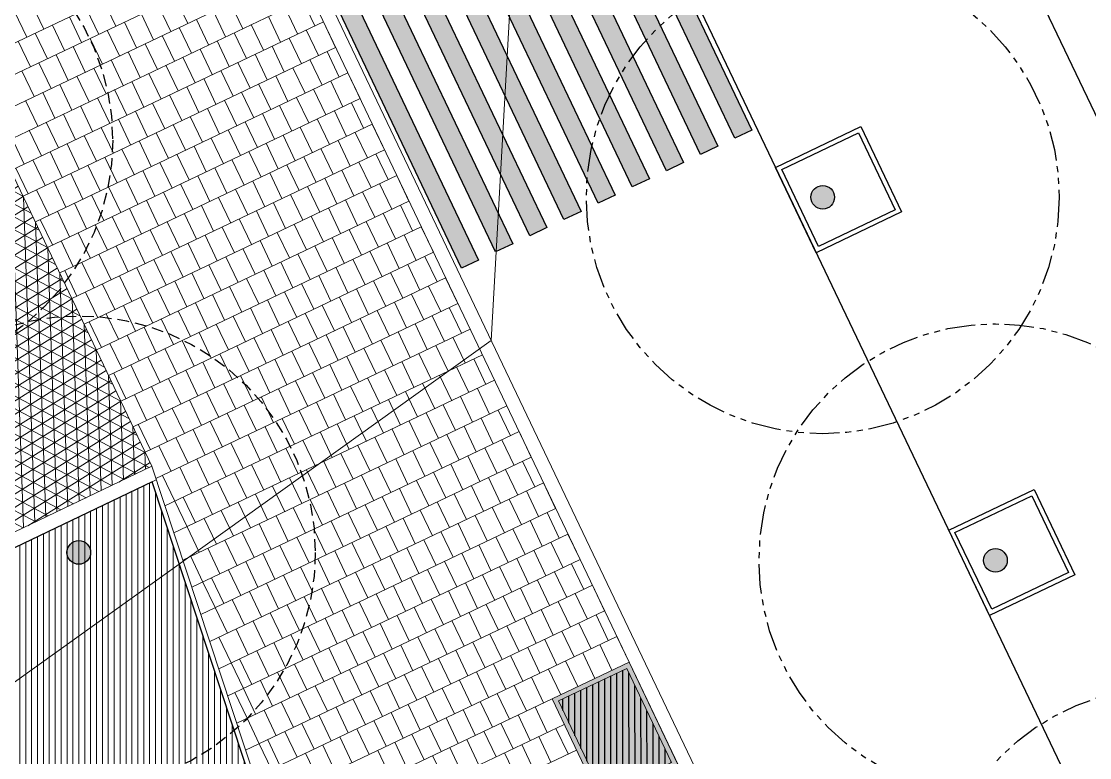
# Model space of a CAD drawing. Header units: metres. Extents: x 678805 to 1359287, y 2747329 to 5497370.
# Drawn here: x 679985.86 to 680008.45, y 2748753.47 to 2748769.04 of the extents above; entities that cross this region are included whole.
import ezdxf
from ezdxf.enums import TextEntityAlignment as Align

# ---------------------------------------------------------------- set-up
doc = ezdxf.new("R2010")
doc.units = ezdxf.units.M
for name, pattern in [('XREF_MON_EIT SUPPORT$0$HIDDEN', [0.375, 0.25, -0.125]), ('XREF_MON_EIT SUPPORT$0$LIM ACERAS$0$PHANTOM2', [1.25, 0.625, -0.125, 0.125, -0.125, 0.125, -0.125]), ('XREF_MON_GENERAL_LAYOUT$0$ACAD_ISO03W100', [30, 12, -18]), ('XREF_MON_SFT_TREES$0$HIDDEN', [0.375, 0.25, -0.125])]:
    doc.linetypes.add(name, pattern=pattern)
for name, color, linetype in [('00_XREF_MON_HSC_PAVEMENT', 7, 'Continuous'), ('00_XREF_TWQ_SFT_TREES', 7, 'Continuous'), ('00_XREF_TWQ_URBAN CONTEXT', 7, 'Continuous'), ('XREF_MON_EIT SUPPORT$0$02-L-Material Change', 253, 'Continuous'), ('XREF_MON_EIT SUPPORT$0$02-L-Painted line', 254, 'Continuous'), ('XREF_MON_EIT SUPPORT$0$02-L-PINTURA', 253, 'Continuous'), ('XREF_MON_EIT SUPPORT$0$L-Límite Acera', 9, 'Continuous'), ('XREF_MON_EIT SUPPORT$0$SL_TREE_CANOPY_', 254, 'XREF_MON_EIT SUPPORT$0$HIDDEN'), ('XREF_MON_EIT SUPPORT$0$SL_TREE_TRUNK_', 254, 'Continuous'), ('XREF_MON_EIT SUPPORT$0$SL_Trees_out_of_scope_', 254, 'Continuous'), ('XREF_MON_GENERAL_LAYOUT$0$00_Sorround Parcels', 252, 'XREF_MON_GENERAL_LAYOUT$0$ACAD_ISO03W100'), ('XREF_MON_GENERAL_LAYOUT$0$02-L-Edge Line Step -10cm', 6, 'Continuous'), ('XREF_MON_HSC_PAVEMENT$0$03-TR-Tree Pit_Green', 74, 'Continuous'), ('XREF_MON_SFT_TREES$0$SL_TREE_CANOPY', 251, 'XREF_MON_SFT_TREES$0$HIDDEN'), ('XREF_MON_SFT_TREES$0$SL_TREE_TRUNK', 251, 'Continuous'), ('XREF_MON_URBAN CONTEXT$0$Parcel', 7, 'Continuous'), ('XREF_MON_URBAN CONTEXT$0$XREF_MON_EIT SUPPORT', 7, 'Continuous')]:
    doc.layers.add(name, color=color, linetype=linetype)
for name, color, linetype, true_color in [('02-L-Waterfeatures 01', 7, 'Continuous', 0x4da6ff), ('XREF_MON_HSC_PAVEMENT$0$03-TR-Tree Pit_White', 7, 'Continuous', 0xfcfcfc), ('XREF_MON_SFT_TREES$0$SL_TREE_ALBIZIA_LEBBECK', 7, 'Continuous', 0xa3a300)]:
    doc.layers.add(name, color=color, linetype=linetype, true_color=true_color)
for name, color, linetype, lineweight in [('XREF_MON_GENERAL_LAYOUT$0$02-L-Level Curves 0.25-0.75m', 33, 'Continuous', 5), ('XREF_MON_GENERAL_LAYOUT$0$02-L-Material Change', 251, 'Continuous', 5), ('XREF_MON_GENERAL_LAYOUT$0$04-BK-Tree Pit', 6, 'Continuous', 5), ('XREF_MON_HSC_PAVEMENT$0$02-L-B-Flat Bar', 251, 'Continuous', 5), ('XREF_MON_HSC_PAVEMENT$0$04-BK-Tree Pit', 6, 'Continuous', 5)]:
    doc.layers.add(name, color=color, linetype=linetype, lineweight=lineweight)
for name, color, linetype, lineweight, true_color in [('XREF_MON_HSC_PAVEMENT$0$02-L-Joints-Paviment_07_Precast Concrete Blocks 60X40', 7, 'Continuous', 5, 0x999999), ('XREF_MON_HSC_PAVEMENT$0$03-TR-Pavement_02_Sealed Gravel', 7, 'Continuous', 5, 0x38321e), ('XREF_MON_HSC_PAVEMENT$0$03-TR-Pavement_07_Precast Concrete Blocks 60X40', 7, 'Continuous', 5, 0x999999), ('XREF_MON_HSC_PAVEMENT$0$03-TR-Pavement_07_Precast irregular Concrete Blocks', 7, 'Continuous', 5, 0xb3b3b3)]:
    doc.layers.add(name, color=color, linetype=linetype, lineweight=lineweight, true_color=true_color)
doc.layers.get('XREF_MON_SFT_TREES$0$SL_TREE_ALBIZIA_LEBBECK').off()
doc.styles.add('XREF_MON_GENERAL_LAYOUT$0$Standard', font='arial.ttf')

# ---------------------------------------------------------------- blocks, each defined once
blk = doc.blocks.new('*U44')
h = blk.add_hatch(color=256)
h.dxf.hatch_style = 1
h.paths.add_polyline_path([(7.523, 14.549), (7.523, 14.949), (13.523, 14.949), (13.523, 14.549)])
h = blk.add_hatch(color=256)
h.dxf.hatch_style = 1
h.paths.add_polyline_path([(7.523, 13.749), (7.523, 14.149), (13.523, 14.149), (13.523, 13.749)])
h = blk.add_hatch(color=256)
h.dxf.hatch_style = 1
h.paths.add_polyline_path([(7.523, 12.949), (7.523, 13.349), (13.523, 13.349), (13.523, 12.949)])
h = blk.add_hatch(color=256)
h.dxf.hatch_style = 1
h.paths.add_polyline_path([(7.523, 12.149), (7.523, 12.549), (13.523, 12.549), (13.523, 12.149)])
h = blk.add_hatch(color=256)
h.dxf.hatch_style = 1
h.paths.add_polyline_path([(7.523, 11.349), (7.523, 11.749), (13.523, 11.749), (13.523, 11.349)])
h = blk.add_hatch(color=256)
h.dxf.hatch_style = 1
h.paths.add_polyline_path([(7.523, 10.549), (7.523, 10.949), (13.523, 10.949), (13.523, 10.549)])
h = blk.add_hatch(color=256)
h.dxf.hatch_style = 1
h.paths.add_polyline_path([(7.523, 9.749), (7.523, 10.149), (13.523, 10.149), (13.523, 9.749)])
h = blk.add_hatch(color=256)
h.dxf.hatch_style = 1
h.paths.add_polyline_path([(7.523, 8.949), (7.523, 9.349), (13.523, 9.349), (13.523, 8.949)])
h = blk.add_hatch(color=256)
h.dxf.hatch_style = 1
h.paths.add_polyline_path([(7.523, 8.149), (7.523, 8.549), (13.523, 8.549), (13.523, 8.149)])
at = {"layer": 'XREF_MON_EIT SUPPORT$0$02-L-PINTURA'}
for points in [[(7.523, 14.549), (7.523, 14.949), (13.523, 14.949), (13.523, 14.549)], [(7.523, 13.749), (7.523, 14.149), (13.523, 14.149), (13.523, 13.749)], [(7.523, 12.949), (7.523, 13.349), (13.523, 13.349), (13.523, 12.949)], [(7.523, 12.149), (7.523, 12.549), (13.523, 12.549), (13.523, 12.149)], [(7.523, 11.349), (7.523, 11.749), (13.523, 11.749), (13.523, 11.349)], [(7.523, 10.549), (7.523, 10.949), (13.523, 10.949), (13.523, 10.549)], [(7.523, 9.749), (7.523, 10.149), (13.523, 10.149), (13.523, 9.749)], [(7.523, 8.949), (7.523, 9.349), (13.523, 9.349), (13.523, 8.949)], [(7.523, 8.149), (7.523, 8.549), (13.523, 8.549), (13.523, 8.149)]]:
    blk.add_lwpolyline(points, close=True, dxfattribs=at)
blk = doc.blocks.new('XREF_MON_EIT SUPPORT$0$ALCORQUE 1.8X1.8 con borde')
at = {"layer": 'XREF_MON_EIT SUPPORT$0$02-L-Material Change', "color": 254}
for points in [[(679587.386, 2748672.469), (679589.192, 2748673.329), (679590.051, 2748671.523), (679588.245, 2748670.663), (679587.386, 2748672.469)], [(679587.519, 2748672.422), (679589.145, 2748673.195), (679589.918, 2748671.57), (679588.293, 2748670.796), (679587.519, 2748672.422)]]:
    blk.add_lwpolyline(points, dxfattribs=at)
blk = doc.blocks.new('XREF_MON_EIT SUPPORT$0$trees_outofboundaries')
at = {"layer": 'XREF_MON_EIT SUPPORT$0$SL_TREE_TRUNK_'}
h = blk.add_hatch(color=256, dxfattribs=at)
h.dxf.hatch_style = 1
edge = h.paths.add_edge_path()
edge.add_arc((0, 0), 0.25, 0, 360)
at = {"layer": 'XREF_MON_EIT SUPPORT$0$SL_TREE_CANOPY_', "linetype": 'XREF_MON_EIT SUPPORT$0$LIM ACERAS$0$PHANTOM2'}
blk.add_circle((0, 0), 5, dxfattribs=at)
at = {"layer": 'XREF_MON_EIT SUPPORT$0$SL_TREE_TRUNK_'}
blk.add_circle((0, 0), 0.25, dxfattribs=at)
blk = doc.blocks.new('XREF_MON_EIT SUPPORT')
at = {"layer": 'XREF_MON_EIT SUPPORT$0$L-Límite Acera'}
blk.add_lwpolyline([(680033.752, 2748699.05), (679965.837, 2748841.265)], dxfattribs=at)
at = {"layer": 'XREF_MON_EIT SUPPORT$0$02-L-Material Change', "color": 254, "rotation": 0.08615487837124504}
for p in [(4548.325, -925.297), (4551.988, -932.967)]:
    blk.add_blockref('XREF_MON_EIT SUPPORT$0$ALCORQUE 1.8X1.8 con borde', p, dxfattribs=at)
at = {"layer": 'XREF_MON_EIT SUPPORT$0$02-L-Painted line', "rotation": 295.4458425023207}
blk.add_blockref('*U44', (679981.995, 2748772.528), dxfattribs=at)
at = {"layer": 'XREF_MON_EIT SUPPORT$0$SL_Trees_out_of_scope_'}
for p in [(680002.803, 2748765.319), (680006.455, 2748757.643), (680010.107, 2748749.968)]:
    blk.add_blockref('XREF_MON_EIT SUPPORT$0$trees_outofboundaries', p, dxfattribs=at)
blk = doc.blocks.new('XREF_MON_URBAN CONTEXT')
at = {"layer": 'XREF_MON_URBAN CONTEXT$0$Parcel'}
blk.add_lwpolyline([(680108.539, 2748743.562), (680036.39, 2748709), (679975.043, 2748837.064), (680047.192, 2748871.626), (680108.539, 2748743.562)], close=True, dxfattribs=at)
at = {"layer": 'XREF_MON_URBAN CONTEXT$0$XREF_MON_EIT SUPPORT'}
blk.add_blockref('XREF_MON_EIT SUPPORT', (0, 0), dxfattribs=at)
blk = doc.blocks.new('XREF_MON_SFT_TREES$0$Albizia_lebbeck')
h = blk.add_hatch()
h.set_pattern_fill('ANSI31', color=256, scale=0.1)
edge = h.paths.add_edge_path()
edge.add_arc((0, 0), 5, -25.4481, 334.5519)
at = {"layer": 'XREF_MON_SFT_TREES$0$SL_TREE_TRUNK'}
h = blk.add_hatch(color=256, dxfattribs=at)
h.dxf.hatch_style = 1
edge = h.paths.add_edge_path()
edge.add_arc((0, 0), 0.25, 0, 360)
at = {"layer": 'XREF_MON_SFT_TREES$0$SL_TREE_CANOPY', "linetype": 'XREF_MON_SFT_TREES$0$HIDDEN'}
blk.add_circle((0, 0), 5, dxfattribs=at)
at = {"layer": 'XREF_MON_SFT_TREES$0$SL_TREE_TRUNK'}
blk.add_circle((0, 0), 0.25, dxfattribs=at)
blk = doc.blocks.new('XREF_MON_SFT_TREES')
at = {"layer": 'XREF_MON_SFT_TREES$0$SL_TREE_ALBIZIA_LEBBECK', "rotation": 25.44812939262281}
for p in [(679982.789, 2748766.523), (679987.073, 2748757.811)]:
    blk.add_blockref('XREF_MON_SFT_TREES$0$Albizia_lebbeck', p, dxfattribs=at)
blk = doc.blocks.new('XREF_MON_HSC_PAVEMENT$0$ALCORQUE RECTANGULAR')
at = {"layer": 'XREF_MON_HSC_PAVEMENT$0$03-TR-Tree Pit_Green', "ltscale": 0.3}
h = blk.add_hatch(dxfattribs=at)
h.set_pattern_fill('ANSI31', color=256, scale=0.04, angle=-45)
h.set_pattern_definition([(360, (-2068898.16958, 3428624.0145), (3e-17, 0.127), [])])
h.paths.add_polyline_path([(679903.391, 2748647.421), (679902.702, 2748648.869), (679904.689, 2748649.814), (679905.377, 2748648.367)])
at = {"layer": 'XREF_MON_HSC_PAVEMENT$0$03-TR-Tree Pit_White'}
h = blk.add_hatch(color=256, dxfattribs=at)
h.dxf.hatch_style = 1
h.paths.add_polyline_path([(679903.344, 2748647.288), (679902.569, 2748648.916), (679904.736, 2748649.947), (679905.511, 2748648.319)])
blk = doc.blocks.new('XREF_MON_HSC_PAVEMENT')
at = {"layer": 'XREF_MON_HSC_PAVEMENT$0$03-TR-Pavement_02_Sealed Gravel', "linetype": 'Continuous'}
h = blk.add_hatch(dxfattribs=at)
h.set_pattern_fill('ANSI31', color=256, scale=0.0393, angle=45)
h.set_pattern_definition([(90, (652974.11672, 2717198.73223), (-0.1247775, 0), [])])
h.paths.add_polyline_path([(679968.866, 2748742.603), (679983.868, 2748747.571), (679993.107, 2748719.677), (679978.111, 2748714.692)], flags=16)
h.paths.add_polyline_path([(679998.133, 2748710.307), (680003.902, 2748713.034), (680005.419, 2748708.439), (680000.185, 2748705.967)], flags=16)
h.paths.add_polyline_path([(679963.902, 2748747.461), (679988.621, 2748759.303), (680006.998, 2748703.659), (679982.255, 2748691.885)])
at = {"layer": 'XREF_MON_HSC_PAVEMENT$0$03-TR-Pavement_07_Precast irregular Concrete Blocks', "linetype": 'Continuous'}
h = blk.add_hatch(dxfattribs=at)
h.set_pattern_fill('NET3', color=256, scale=0.075, angle=92)
h.set_pattern_definition([(92, (679898.76976, 2748715.38535), (-0.23797994, -0.00831044), []), (152, (679898.76976, 2748715.38535), (-0.1117929, -0.2102519), []), (212, (679898.76976, 2748715.38535), (0.126187, -0.20194145), [])])
h.paths.add_polyline_path([(679980.706, 2748776.198), (679957.091, 2748761.499), (679946.748, 2748755.061), (679960.782, 2748746.299), (679963.716, 2748747.705), (679988.617, 2748759.633)])
at = {"layer": 'XREF_MON_HSC_PAVEMENT$0$02-L-B-Flat Bar'}
blk.add_lwpolyline([(679980.706, 2748776.198), (679988.617, 2748759.633)], dxfattribs=at)
at = {"layer": 'XREF_MON_HSC_PAVEMENT$0$02-L-Joints-Paviment_07_Precast Concrete Blocks 60X40'}
for p, q in [((679989.103, 2748758.896), (679989.362, 2748758.355)), ((679989.697, 2748757.185), (679989.956, 2748756.644)), ((679990.293, 2748755.475), (679990.552, 2748754.934)), ((679990.63, 2748754.306), (679990.372, 2748754.848)), ((679990.888, 2748753.764), (679991.147, 2748753.223))]:
    blk.add_line(p, q, dxfattribs=at)
for points in [[(679986.074, 2748769.415), (679986.332, 2748768.873)], [(679987.855, 2748768.934), (679987.598, 2748769.476)], [(679989.12, 2748769.535), (679989.377, 2748768.994)], [(679990.54, 2748768.882), (679990.282, 2748769.424)], [(679991.804, 2748769.484), (679992.061, 2748768.942)], [(679985.713, 2748769.243), (679985.971, 2748768.702)], [(679987.494, 2748768.762), (679987.236, 2748769.304)], [(679988.397, 2748769.192), (679988.655, 2748768.65)], [(679988.758, 2748769.364), (679989.016, 2748768.822)], [(679990.178, 2748768.71), (679989.921, 2748769.252)], [(679991.442, 2748769.312), (679991.7, 2748768.771)], [(679986.772, 2748768.418), (679986.514, 2748768.96)], [(679987.133, 2748768.59), (679986.875, 2748769.132)], [(679988.036, 2748769.02), (679988.294, 2748768.478)], [(679989.817, 2748768.538), (679989.559, 2748769.08)], [(679990.72, 2748768.969), (679990.978, 2748768.427)], [(679991.081, 2748769.141), (679991.339, 2748768.599)], [(679992.501, 2748768.487), (679992.244, 2748769.029)], [(679986.411, 2748768.246), (679986.153, 2748768.788)], [(679987.675, 2748768.848), (679987.933, 2748768.306)], [(679989.095, 2748768.195), (679988.837, 2748768.736)], [(679989.456, 2748768.366), (679989.198, 2748768.908)], [(679990.359, 2748768.797), (679990.617, 2748768.255)], [(679992.14, 2748768.315), (679991.882, 2748768.857)], [(679986.049, 2748768.074), (679985.792, 2748768.616)], [(679986.952, 2748768.504), (679987.21, 2748767.962)], [(679987.314, 2748768.676), (679987.571, 2748768.134)], [(679988.734, 2748768.023), (679988.476, 2748768.565)], [(679989.998, 2748768.625), (679990.255, 2748768.083)], [(679991.418, 2748767.972), (679991.16, 2748768.513)], [(679991.779, 2748768.143), (679991.521, 2748768.685)], [(679986.591, 2748768.332), (679986.849, 2748767.79)], [(679988.373, 2748767.851), (679988.115, 2748768.393)], [(679989.275, 2748768.281), (679989.533, 2748767.739)], [(679989.636, 2748768.453), (679989.894, 2748767.911)], [(679991.057, 2748767.8), (679990.799, 2748768.342)], [(679992.321, 2748768.401), (679992.579, 2748767.86)], [(679986.23, 2748768.16), (679986.488, 2748767.619)], [(679988.011, 2748767.679), (679987.754, 2748768.221)], [(679988.914, 2748768.109), (679989.172, 2748767.567)], [(679990.695, 2748767.628), (679990.438, 2748768.17)], [(679991.598, 2748768.058), (679991.856, 2748767.516)], [(679991.96, 2748768.229), (679992.217, 2748767.688)], [(679985.869, 2748767.989), (679986.127, 2748767.447)], [(679987.289, 2748767.335), (679987.031, 2748767.877)], [(679987.65, 2748767.507), (679987.392, 2748768.049)], [(679988.553, 2748767.937), (679988.811, 2748767.396)], [(679989.973, 2748767.284), (679989.715, 2748767.826)], [(679990.334, 2748767.456), (679990.076, 2748767.998)], [(679991.237, 2748767.886), (679991.495, 2748767.344)], [(679993.019, 2748767.404), (679992.761, 2748767.946)], [(679986.928, 2748767.163), (679986.67, 2748767.705)], [(679988.192, 2748767.766), (679988.449, 2748767.224)], [(679989.612, 2748767.112), (679989.354, 2748767.654)], [(679990.876, 2748767.714), (679991.134, 2748767.172)], [(679992.296, 2748767.061), (679992.038, 2748767.602)], [(679992.657, 2748767.232), (679992.4, 2748767.774)], [(679986.567, 2748766.991), (679986.309, 2748767.533)], [(679987.469, 2748767.422), (679987.727, 2748766.88)], [(679987.83, 2748767.594), (679988.088, 2748767.052)], [(679989.251, 2748766.94), (679988.993, 2748767.482)], [(679990.515, 2748767.542), (679990.773, 2748767)], [(679991.935, 2748766.889), (679991.677, 2748767.43)], [(679986.205, 2748766.82), (679985.948, 2748767.361)], [(679987.108, 2748767.25), (679987.366, 2748766.708)], [(679988.889, 2748766.768), (679988.632, 2748767.31)], [(679989.792, 2748767.198), (679990.05, 2748766.656)], [(679990.154, 2748767.37), (679990.411, 2748766.828)], [(679991.574, 2748766.717), (679991.316, 2748767.259)], [(679992.838, 2748767.318), (679993.096, 2748766.777)], [(679986.747, 2748767.078), (679987.005, 2748766.536)], [(679988.167, 2748766.425), (679987.909, 2748766.967)], [(679988.528, 2748766.597), (679988.27, 2748767.138)], [(679989.431, 2748767.026), (679989.689, 2748766.485)], [(679991.213, 2748766.545), (679990.955, 2748767.087)], [(679992.116, 2748766.975), (679992.373, 2748766.433)], [(679992.477, 2748767.146), (679992.735, 2748766.605)], [(679986.024, 2748766.734), (679986.282, 2748766.192)], [(679986.386, 2748766.906), (679986.643, 2748766.364)], [(679987.806, 2748766.253), (679987.548, 2748766.795)], [(679989.07, 2748766.854), (679989.328, 2748766.313)], [(679990.49, 2748766.201), (679990.232, 2748766.743)], [(679990.851, 2748766.373), (679990.594, 2748766.915)], [(679991.754, 2748766.803), (679992.012, 2748766.261)], [(679993.536, 2748766.321), (679993.278, 2748766.863)], [(679985.663, 2748766.562), (679985.921, 2748766.021)], [(679987.445, 2748766.081), (679987.187, 2748766.623)], [(679988.348, 2748766.511), (679988.605, 2748765.969)], [(679988.709, 2748766.683), (679988.967, 2748766.141)], [(679990.129, 2748766.029), (679989.871, 2748766.571)], [(679991.393, 2748766.631), (679991.651, 2748766.089)], [(679992.813, 2748765.978), (679992.556, 2748766.519)], [(679993.175, 2748766.149), (679992.917, 2748766.691)], [(679986.722, 2748765.737), (679986.464, 2748766.279)], [(679987.083, 2748765.909), (679986.826, 2748766.451)], [(679987.986, 2748766.339), (679988.244, 2748765.797)], [(679989.768, 2748765.857), (679989.51, 2748766.399)], [(679990.671, 2748766.287), (679990.929, 2748765.745)], [(679991.032, 2748766.459), (679991.29, 2748765.917)], [(679992.452, 2748765.806), (679992.194, 2748766.347)], [(679986.361, 2748765.565), (679986.103, 2748766.107)], [(679987.625, 2748766.167), (679987.883, 2748765.625)], [(679989.045, 2748765.514), (679988.788, 2748766.055)], [(679989.407, 2748765.686), (679989.149, 2748766.227)], [(679990.31, 2748766.115), (679990.567, 2748765.573)], [(679992.091, 2748765.634), (679991.833, 2748766.176)], [(679992.994, 2748766.063), (679993.252, 2748765.522)], [(679993.355, 2748766.235), (679993.613, 2748765.694)], [(679986, 2748765.393), (679985.742, 2748765.935)], [(679986.903, 2748765.823), (679987.161, 2748765.281)], [(679987.264, 2748765.995), (679987.522, 2748765.453)], [(679988.684, 2748765.342), (679988.426, 2748765.884)], [(679989.948, 2748765.943), (679990.206, 2748765.402)], [(679991.369, 2748765.29), (679991.111, 2748765.832)], [(679991.73, 2748765.462), (679991.472, 2748766.004)], [(679992.633, 2748765.892), (679992.891, 2748765.35)], [(679986.542, 2748765.651), (679986.799, 2748765.11)], [(679988.323, 2748765.17), (679988.065, 2748765.712)], [(679989.226, 2748765.6), (679989.484, 2748765.058)], [(679989.587, 2748765.771), (679989.845, 2748765.23)], [(679991.007, 2748765.118), (679990.75, 2748765.66)], [(679992.272, 2748765.72), (679992.529, 2748765.178)], [(679993.692, 2748765.066), (679993.434, 2748765.608)], [(679994.053, 2748765.238), (679993.795, 2748765.78)], [(679986.18, 2748765.479), (679986.438, 2748764.938)], [(679987.601, 2748764.826), (679987.343, 2748765.368)], [(679987.962, 2748764.998), (679987.704, 2748765.54)], [(679988.865, 2748765.428), (679989.123, 2748764.886)], [(679990.646, 2748764.946), (679990.388, 2748765.488)], [(679991.549, 2748765.376), (679991.807, 2748764.834)], [(679991.91, 2748765.548), (679992.168, 2748765.006)], [(679993.331, 2748764.895), (679993.073, 2748765.436)], [(679987.239, 2748764.654), (679986.982, 2748765.196)], [(679988.504, 2748765.256), (679988.761, 2748764.714)], [(679989.924, 2748764.603), (679989.666, 2748765.144)], [(679990.285, 2748764.774), (679990.027, 2748765.316)], [(679991.188, 2748765.204), (679991.446, 2748764.662)], [(679992.969, 2748764.723), (679992.711, 2748765.264)], [(679993.872, 2748765.152), (679994.13, 2748764.611)], [(679986.878, 2748764.482), (679986.62, 2748765.024)], [(679987.781, 2748764.912), (679988.039, 2748764.37)], [(679988.142, 2748765.084), (679988.4, 2748764.542)], [(679989.563, 2748764.431), (679989.305, 2748764.972)], [(679990.827, 2748765.032), (679991.085, 2748764.49)], [(679992.247, 2748764.379), (679991.989, 2748764.921)], [(679992.608, 2748764.551), (679992.35, 2748765.093)], [(679993.511, 2748764.98), (679993.769, 2748764.439)], [(679986.517, 2748764.311), (679986.259, 2748764.852)], [(679987.42, 2748764.74), (679987.678, 2748764.198)], [(679989.201, 2748764.259), (679988.944, 2748764.801)], [(679990.104, 2748764.688), (679990.362, 2748764.147)], [(679990.466, 2748764.86), (679990.723, 2748764.319)], [(679991.886, 2748764.207), (679991.628, 2748764.749)], [(679993.15, 2748764.809), (679993.408, 2748764.267)], [(679994.57, 2748764.155), (679994.312, 2748764.697)], [(679987.059, 2748764.568), (679987.317, 2748764.027)], [(679988.479, 2748763.915), (679988.221, 2748764.457)], [(679988.84, 2748764.087), (679988.582, 2748764.629)], [(679989.743, 2748764.517), (679990.001, 2748763.975)], [(679991.525, 2748764.035), (679991.267, 2748764.577)], [(679992.428, 2748764.465), (679992.685, 2748763.923)], [(679992.789, 2748764.637), (679993.047, 2748764.095)], [(679994.209, 2748763.984), (679993.951, 2748764.525)], [(679986.698, 2748764.396), (679986.955, 2748763.855)], [(679988.118, 2748763.743), (679987.86, 2748764.285)], [(679989.382, 2748764.345), (679989.64, 2748763.803)], [(679990.802, 2748763.691), (679990.544, 2748764.233)], [(679991.163, 2748763.863), (679990.906, 2748764.405)], [(679992.066, 2748764.293), (679992.324, 2748763.751)], [(679993.848, 2748763.812), (679993.59, 2748764.353)], [(679987.757, 2748763.571), (679987.499, 2748764.113)], [(679988.66, 2748764.001), (679988.917, 2748763.459)], [(679989.021, 2748764.173), (679989.279, 2748763.631)], [(679990.441, 2748763.52), (679990.183, 2748764.061)], [(679991.705, 2748764.121), (679991.963, 2748763.579)], [(679993.125, 2748763.468), (679992.867, 2748764.01)], [(679993.486, 2748763.64), (679993.229, 2748764.182)], [(679994.389, 2748764.069), (679994.647, 2748763.528)], [(679987.034, 2748763.228), (679986.776, 2748763.769)], [(679987.395, 2748763.399), (679987.138, 2748763.941)], [(679988.298, 2748763.829), (679988.556, 2748763.287)], [(679990.08, 2748763.348), (679989.822, 2748763.889)], [(679990.983, 2748763.777), (679991.241, 2748763.236)], [(679991.344, 2748763.949), (679991.602, 2748763.407)], [(679992.764, 2748763.296), (679992.506, 2748763.838)], [(679994.028, 2748763.898), (679994.286, 2748763.356)], [(679987.937, 2748763.657), (679988.195, 2748763.115)], [(679989.357, 2748763.004), (679989.1, 2748763.546)], [(679989.719, 2748763.176), (679989.461, 2748763.718)], [(679990.622, 2748763.605), (679990.879, 2748763.064)], [(679992.403, 2748763.124), (679992.145, 2748763.666)], [(679993.306, 2748763.554), (679993.564, 2748763.012)], [(679993.667, 2748763.726), (679993.925, 2748763.184)], [(679995.087, 2748763.072), (679994.829, 2748763.614)], [(679987.215, 2748763.313), (679987.473, 2748762.772)], [(679987.576, 2748763.485), (679987.834, 2748762.944)], [(679988.996, 2748762.832), (679988.738, 2748763.374)], [(679990.26, 2748763.434), (679990.518, 2748762.892)], [(679991.68, 2748762.78), (679991.423, 2748763.322)], [(679992.042, 2748762.952), (679991.784, 2748763.494)], [(679992.945, 2748763.382), (679993.202, 2748762.84)], [(679994.726, 2748762.901), (679994.468, 2748763.442)], [(679988.635, 2748762.66), (679988.377, 2748763.202)], [(679989.538, 2748763.09), (679989.796, 2748762.548)], [(679989.899, 2748763.262), (679990.157, 2748762.72)], [(679991.319, 2748762.609), (679991.061, 2748763.15)], [(679992.583, 2748763.21), (679992.841, 2748762.668)], [(679994.004, 2748762.557), (679993.746, 2748763.099)], [(679994.365, 2748762.729), (679994.107, 2748763.27)], [(679987.913, 2748762.316), (679987.655, 2748762.858)], [(679988.274, 2748762.488), (679988.016, 2748763.03)], [(679989.177, 2748762.918), (679989.435, 2748762.376)], [(679990.958, 2748762.437), (679990.7, 2748762.978)], [(679991.861, 2748762.866), (679992.119, 2748762.325)], [(679992.222, 2748763.038), (679992.48, 2748762.496)], [(679993.642, 2748762.385), (679993.385, 2748762.927)], [(679994.906, 2748762.987), (679995.164, 2748762.445)], [(679987.551, 2748762.145), (679987.294, 2748762.686)], [(679988.816, 2748762.746), (679989.073, 2748762.204)], [(679990.236, 2748762.093), (679989.978, 2748762.635)], [(679990.597, 2748762.265), (679990.339, 2748762.807)], [(679991.5, 2748762.694), (679991.758, 2748762.153)], [(679993.281, 2748762.213), (679993.023, 2748762.755)], [(679994.184, 2748762.643), (679994.442, 2748762.101)], [(679994.545, 2748762.815), (679994.803, 2748762.273)], [(679988.454, 2748762.574), (679988.712, 2748762.032)], [(679989.875, 2748761.921), (679989.617, 2748762.463)], [(679991.139, 2748762.523), (679991.396, 2748761.981)], [(679992.559, 2748761.869), (679992.301, 2748762.411)], [(679992.92, 2748762.041), (679992.662, 2748762.583)], [(679993.823, 2748762.471), (679994.081, 2748761.929)], [(679987.732, 2748762.23), (679987.99, 2748761.689)], [(679988.093, 2748762.402), (679988.351, 2748761.861)], [(679989.513, 2748761.749), (679989.256, 2748762.291)], [(679990.416, 2748762.179), (679990.674, 2748761.637)], [(679990.777, 2748762.351), (679991.035, 2748761.809)], [(679992.198, 2748761.697), (679991.94, 2748762.239)], [(679993.462, 2748762.299), (679993.719, 2748761.758)], [(679994.882, 2748761.646), (679994.624, 2748762.188)], [(679995.243, 2748761.818), (679994.985, 2748762.36)], [(679989.152, 2748761.577), (679988.894, 2748762.119)], [(679990.055, 2748762.007), (679990.313, 2748761.465)], [(679991.836, 2748761.526), (679991.579, 2748762.067)], [(679992.739, 2748761.956), (679992.997, 2748761.414)], [(679993.1, 2748762.127), (679993.358, 2748761.586)], [(679994.521, 2748761.474), (679994.263, 2748762.016)], [(679988.43, 2748761.234), (679988.172, 2748761.775)], [(679988.791, 2748761.405), (679988.533, 2748761.947)], [(679989.694, 2748761.835), (679989.952, 2748761.293)], [(679991.475, 2748761.354), (679991.217, 2748761.895)], [(679992.378, 2748761.784), (679992.636, 2748761.242)], [(679994.159, 2748761.302), (679993.902, 2748761.844)], [(679995.062, 2748761.732), (679995.32, 2748761.19)], [(679995.424, 2748761.904), (679995.682, 2748761.362)], [(679988.069, 2748761.062), (679987.811, 2748761.603)], [(679989.333, 2748761.663), (679989.591, 2748761.121)], [(679990.753, 2748761.01), (679990.495, 2748761.552)], [(679991.114, 2748761.182), (679990.856, 2748761.724)], [(679992.017, 2748761.612), (679992.275, 2748761.07)], [(679993.437, 2748760.959), (679993.179, 2748761.5)], [(679993.798, 2748761.13), (679993.54, 2748761.672)], [(679994.701, 2748761.56), (679994.959, 2748761.018)], [(679988.61, 2748761.319), (679988.868, 2748760.778)], [(679988.972, 2748761.491), (679989.229, 2748760.95)], [(679990.392, 2748760.838), (679990.134, 2748761.38)], [(679991.656, 2748761.44), (679991.914, 2748760.898)], [(679993.076, 2748760.787), (679992.818, 2748761.328)], [(679994.34, 2748761.388), (679994.598, 2748760.846)], [(679995.76, 2748760.735), (679995.502, 2748761.277)], [(679988.249, 2748761.148), (679988.507, 2748760.606)], [(679990.031, 2748760.666), (679989.773, 2748761.208)], [(679990.933, 2748761.096), (679991.191, 2748760.554)], [(679991.295, 2748761.268), (679991.552, 2748760.726)], [(679992.715, 2748760.615), (679992.457, 2748761.157)], [(679993.979, 2748761.216), (679994.237, 2748760.675)], [(679995.399, 2748760.563), (679995.141, 2748761.105)], [(679989.308, 2748760.322), (679989.05, 2748760.864)], [(679989.669, 2748760.494), (679989.412, 2748761.036)], [(679990.572, 2748760.924), (679990.83, 2748760.383)], [(679992.354, 2748760.443), (679992.096, 2748760.985)], [(679993.256, 2748760.873), (679993.514, 2748760.331)], [(679993.618, 2748761.044), (679993.876, 2748760.503)], [(679995.038, 2748760.391), (679994.78, 2748760.933)], [(679988.947, 2748760.151), (679988.689, 2748760.692)], [(679990.211, 2748760.752), (679990.469, 2748760.211)], [(679991.631, 2748760.099), (679991.373, 2748760.641)], [(679991.992, 2748760.271), (679991.734, 2748760.813)], [(679992.895, 2748760.701), (679993.153, 2748760.159)], [(679994.677, 2748760.219), (679994.419, 2748760.761)], [(679995.58, 2748760.649), (679995.837, 2748760.107)], [(679995.941, 2748760.821), (679996.199, 2748760.279)], [(679988.586, 2748759.979), (679988.328, 2748760.52)], [(679989.489, 2748760.409), (679989.746, 2748759.867)], [(679989.85, 2748760.581), (679990.108, 2748760.039)], [(679991.27, 2748759.927), (679991.012, 2748760.469)], [(679992.534, 2748760.529), (679992.792, 2748759.987)], [(679993.954, 2748759.876), (679993.696, 2748760.417)], [(679994.315, 2748760.047), (679994.058, 2748760.589)], [(679995.218, 2748760.477), (679995.476, 2748759.935)], [(679989.127, 2748760.237), (679989.385, 2748759.695)], [(679990.909, 2748759.755), (679990.651, 2748760.297)], [(679991.812, 2748760.185), (679992.07, 2748759.643)], [(679992.173, 2748760.357), (679992.431, 2748759.815)], [(679993.593, 2748759.704), (679993.335, 2748760.245)], [(679994.857, 2748760.305), (679995.115, 2748759.763)], [(679996.277, 2748759.652), (679996.02, 2748760.194)], [(679996.639, 2748759.824), (679996.381, 2748760.366)], [(679988.766, 2748760.065), (679989.024, 2748759.523)], [(679990.186, 2748759.412), (679989.929, 2748759.953)], [(679990.548, 2748759.584), (679990.29, 2748760.125)], [(679991.451, 2748760.013), (679991.708, 2748759.471)], [(679993.232, 2748759.532), (679992.974, 2748760.074)], [(679994.135, 2748759.961), (679994.393, 2748759.42)], [(679994.496, 2748760.133), (679994.754, 2748759.592)], [(679995.916, 2748759.48), (679995.658, 2748760.022)], [(679989.825, 2748759.24), (679989.567, 2748759.782)], [(679991.089, 2748759.841), (679991.347, 2748759.299)], [(679992.509, 2748759.188), (679992.252, 2748759.73)], [(679992.871, 2748759.36), (679992.613, 2748759.902)], [(679993.774, 2748759.79), (679994.031, 2748759.248)], [(679995.555, 2748759.308), (679995.297, 2748759.85)], [(679996.458, 2748759.738), (679996.716, 2748759.196)], [(679989.464, 2748759.068), (679989.206, 2748759.61)], [(679990.367, 2748759.498), (679990.625, 2748758.956)], [(679990.728, 2748759.669), (679990.986, 2748759.128)], [(679992.148, 2748759.016), (679991.89, 2748759.558)], [(679993.412, 2748759.618), (679993.67, 2748759.076)], [(679994.833, 2748758.964), (679994.575, 2748759.506)], [(679995.194, 2748759.136), (679994.936, 2748759.678)], [(679996.097, 2748759.566), (679996.355, 2748759.024)], [(679989.103, 2748758.896), (679988.845, 2748759.438)], [(679990.006, 2748759.326), (679990.264, 2748758.784)], [(679991.787, 2748758.844), (679991.529, 2748759.386)], [(679992.69, 2748759.274), (679992.948, 2748758.732)], [(679993.051, 2748759.446), (679993.309, 2748758.904)], [(679994.471, 2748758.793), (679994.214, 2748759.334)], [(679995.736, 2748759.394), (679995.993, 2748758.852)], [(679997.156, 2748758.741), (679996.898, 2748759.283)], [(679989.645, 2748759.154), (679989.902, 2748758.612)], [(679991.065, 2748758.501), (679990.807, 2748759.042)], [(679991.426, 2748758.672), (679991.168, 2748759.214)], [(679992.329, 2748759.102), (679992.587, 2748758.56)], [(679994.11, 2748758.621), (679993.852, 2748759.163)], [(679995.013, 2748759.05), (679995.271, 2748758.509)], [(679995.374, 2748759.222), (679995.632, 2748758.68)], [(679996.795, 2748758.569), (679996.537, 2748759.111)], [(679989.283, 2748758.982), (679989.541, 2748758.44)], [(679990.704, 2748758.329), (679990.446, 2748758.87)], [(679991.968, 2748758.93), (679992.226, 2748758.388)], [(679993.388, 2748758.277), (679993.13, 2748758.819)], [(679993.749, 2748758.449), (679993.491, 2748758.991)], [(679994.652, 2748758.878), (679994.91, 2748758.337)], [(679996.433, 2748758.397), (679996.176, 2748758.939)], [(679990.342, 2748758.157), (679990.085, 2748758.699)], [(679991.245, 2748758.586), (679991.503, 2748758.045)], [(679991.607, 2748758.758), (679991.864, 2748758.217)], [(679993.027, 2748758.105), (679992.769, 2748758.647)], [(679994.291, 2748758.707), (679994.549, 2748758.165)], [(679995.711, 2748758.053), (679995.453, 2748758.595)], [(679996.072, 2748758.225), (679995.814, 2748758.767)], [(679996.975, 2748758.655), (679997.233, 2748758.113)], [(679989.62, 2748757.813), (679989.362, 2748758.355)], [(679989.981, 2748757.985), (679989.723, 2748758.527)], [(679990.884, 2748758.415), (679991.142, 2748757.873)], [(679992.665, 2748757.933), (679992.408, 2748758.475)], [(679993.568, 2748758.363), (679993.826, 2748757.821)], [(679993.93, 2748758.535), (679994.187, 2748757.993)], [(679995.35, 2748757.881), (679995.092, 2748758.423)], [(679996.614, 2748758.483), (679996.872, 2748757.941)], [(679990.523, 2748758.243), (679990.781, 2748757.701)], [(679991.943, 2748757.59), (679991.685, 2748758.131)], [(679992.304, 2748757.761), (679992.046, 2748758.303)], [(679993.207, 2748758.191), (679993.465, 2748757.649)], [(679994.989, 2748757.71), (679994.731, 2748758.251)], [(679995.892, 2748758.139), (679996.149, 2748757.598)], [(679996.253, 2748758.311), (679996.511, 2748757.769)], [(679997.673, 2748757.658), (679997.415, 2748758.2)], [(679989.801, 2748757.899), (679990.058, 2748757.357)], [(679990.162, 2748758.071), (679990.42, 2748757.529)], [(679991.582, 2748757.418), (679991.324, 2748757.959)], [(679992.846, 2748758.019), (679993.104, 2748757.477)], [(679994.266, 2748757.366), (679994.008, 2748757.908)], [(679994.627, 2748757.538), (679994.37, 2748758.079)], [(679995.53, 2748757.968), (679995.788, 2748757.426)], [(679997.312, 2748757.486), (679997.054, 2748758.028)], [(679989.439, 2748757.727), (679989.697, 2748757.185)], [(679991.221, 2748757.246), (679990.963, 2748757.788)], [(679992.124, 2748757.675), (679992.382, 2748757.134)], [(679992.485, 2748757.847), (679992.743, 2748757.305)], [(679993.905, 2748757.194), (679993.647, 2748757.736)], [(679995.169, 2748757.796), (679995.427, 2748757.254)], [(679996.589, 2748757.142), (679996.332, 2748757.684)], [(679996.951, 2748757.314), (679996.693, 2748757.856)], [(679990.498, 2748756.902), (679990.24, 2748757.444)], [(679990.859, 2748757.074), (679990.602, 2748757.616)], [(679991.763, 2748757.503), (679992.02, 2748756.962)], [(679993.544, 2748757.022), (679993.286, 2748757.564)], [(679994.447, 2748757.452), (679994.704, 2748756.91)], [(679994.808, 2748757.624), (679995.066, 2748757.082)], [(679996.228, 2748756.97), (679995.97, 2748757.512)], [(679997.492, 2748757.572), (679997.75, 2748757.03)], [(679990.137, 2748756.73), (679989.879, 2748757.272)], [(679991.401, 2748757.332), (679991.659, 2748756.79)], [(679992.821, 2748756.678), (679992.564, 2748757.22)], [(679993.183, 2748756.85), (679992.925, 2748757.392)], [(679994.086, 2748757.28), (679994.343, 2748756.738)], [(679995.867, 2748756.798), (679995.609, 2748757.34)], [(679996.77, 2748757.228), (679997.028, 2748756.686)], [(679997.131, 2748757.4), (679997.389, 2748756.858)], [(679990.679, 2748756.988), (679990.937, 2748756.446)], [(679991.04, 2748757.16), (679991.298, 2748756.618)], [(679992.46, 2748756.506), (679992.202, 2748757.048)], [(679993.724, 2748757.108), (679993.982, 2748756.567)], [(679995.145, 2748756.455), (679994.887, 2748756.996)], [(679995.506, 2748756.627), (679995.248, 2748757.168)], [(679996.409, 2748757.056), (679996.667, 2748756.514)], [(679998.19, 2748756.575), (679997.932, 2748757.117)], [(679990.318, 2748756.816), (679990.576, 2748756.274)], [(679992.099, 2748756.335), (679991.841, 2748756.876)], [(679993.002, 2748756.765), (679993.26, 2748756.223)], [(679993.363, 2748756.937), (679993.621, 2748756.395)], [(679994.783, 2748756.283), (679994.526, 2748756.825)], [(679996.048, 2748756.884), (679996.305, 2748756.343)], [(679997.468, 2748756.231), (679997.21, 2748756.773)], [(679997.829, 2748756.403), (679997.571, 2748756.945)], [(679989.957, 2748756.644), (679990.214, 2748756.102)], [(679991.377, 2748755.991), (679991.119, 2748756.533)], [(679991.738, 2748756.163), (679991.48, 2748756.704)], [(679992.641, 2748756.593), (679992.898, 2748756.051)], [(679994.422, 2748756.111), (679994.164, 2748756.653)], [(679995.325, 2748756.541), (679995.583, 2748755.999)], [(679995.686, 2748756.713), (679995.944, 2748756.171)], [(679997.106, 2748756.059), (679996.849, 2748756.601)], [(679991.016, 2748755.819), (679990.758, 2748756.361)], [(679992.279, 2748756.421), (679992.537, 2748755.879)], [(679993.7, 2748755.767), (679993.442, 2748756.309)], [(679994.061, 2748755.939), (679993.803, 2748756.481)], [(679994.964, 2748756.369), (679995.222, 2748755.827)], [(679996.745, 2748755.887), (679996.487, 2748756.429)], [(679997.648, 2748756.317), (679997.906, 2748755.775)], [(679998.01, 2748756.489), (679998.267, 2748755.947)], [(679990.654, 2748755.647), (679990.397, 2748756.189)], [(679991.918, 2748756.249), (679992.176, 2748755.707)], [(679993.339, 2748755.595), (679993.081, 2748756.137)], [(679994.603, 2748756.197), (679994.861, 2748755.655)], [(679996.023, 2748755.544), (679995.765, 2748756.086)], [(679996.384, 2748755.716), (679996.126, 2748756.257)], [(679997.287, 2748756.145), (679997.545, 2748755.603)], [(679990.293, 2748755.475), (679990.035, 2748756.017)], [(679991.196, 2748755.905), (679991.454, 2748755.364)], [(679991.557, 2748756.077), (679991.815, 2748755.536)], [(679992.977, 2748755.423), (679992.72, 2748755.965)], [(679993.88, 2748755.853), (679994.138, 2748755.311)], [(679994.242, 2748756.025), (679994.499, 2748755.483)], [(679995.662, 2748755.372), (679995.404, 2748755.914)], [(679996.926, 2748755.973), (679997.184, 2748755.431)], [(679998.346, 2748755.32), (679998.088, 2748755.862)], [(679998.707, 2748755.492), (679998.45, 2748756.034)], [(679990.835, 2748755.734), (679991.092, 2748755.192)], [(679992.616, 2748755.252), (679992.358, 2748755.793)], [(679993.519, 2748755.681), (679993.777, 2748755.139)], [(679995.3, 2748755.2), (679995.043, 2748755.742)], [(679996.204, 2748755.63), (679996.461, 2748755.088)], [(679996.565, 2748755.801), (679996.823, 2748755.26)], [(679997.985, 2748755.148), (679997.727, 2748755.69)], [(679990.473, 2748755.562), (679990.731, 2748755.02)], [(679991.894, 2748754.908), (679991.636, 2748755.45)], [(679992.255, 2748755.08), (679991.997, 2748755.621)], [(679993.158, 2748755.509), (679993.416, 2748754.968)], [(679994.939, 2748755.028), (679994.681, 2748755.57)], [(679995.842, 2748755.458), (679996.1, 2748754.916)], [(679997.624, 2748754.976), (679997.366, 2748755.518)], [(679991.533, 2748754.736), (679991.275, 2748755.278)], [(679992.797, 2748755.338), (679993.055, 2748754.796)], [(679994.217, 2748754.685), (679993.959, 2748755.226)], [(679994.578, 2748754.856), (679994.32, 2748755.398)], [(679995.481, 2748755.286), (679995.739, 2748754.744)], [(679997.263, 2748754.804), (679997.005, 2748755.346)], [(679991.172, 2748754.564), (679990.914, 2748755.106)], [(679992.074, 2748754.994), (679992.332, 2748754.452)], [(679992.436, 2748755.166), (679992.694, 2748754.624)], [(679993.856, 2748754.513), (679993.598, 2748755.055)], [(679995.12, 2748755.114), (679995.378, 2748754.572)], [(679996.54, 2748754.461), (679996.282, 2748755.002)], [(679996.901, 2748754.632), (679996.644, 2748755.174)], [(679990.81, 2748754.392), (679990.553, 2748754.934)], [(679991.713, 2748754.822), (679991.971, 2748754.28)], [(679993.494, 2748754.341), (679993.237, 2748754.883)], [(679994.398, 2748754.77), (679994.655, 2748754.228)], [(679994.759, 2748754.942), (679995.017, 2748754.4)], [(679996.179, 2748754.289), (679995.921, 2748754.831)], [(679991.352, 2748754.65), (679991.61, 2748754.108)], [(679992.772, 2748753.997), (679992.514, 2748754.539)], [(679993.133, 2748754.169), (679992.875, 2748754.711)], [(679994.036, 2748754.598), (679994.294, 2748754.056)], [(679995.818, 2748754.117), (679995.56, 2748754.659)], [(679996.721, 2748754.547), (679996.979, 2748754.005)], [(679990.63, 2748754.306), (679990.888, 2748753.764)], [(679990.991, 2748754.478), (679991.249, 2748753.936)], [(679992.411, 2748753.825), (679992.153, 2748754.367)], [(679993.675, 2748754.426), (679993.933, 2748753.885)], [(679995.095, 2748753.773), (679994.838, 2748754.315)], [(679995.457, 2748753.945), (679995.199, 2748754.487)], [(679996.36, 2748754.375), (679996.617, 2748753.833)], [(679992.05, 2748753.654), (679991.792, 2748754.195)], [(679992.953, 2748754.083), (679993.211, 2748753.541)], [(679993.314, 2748754.255), (679993.572, 2748753.713)], [(679994.734, 2748753.601), (679994.476, 2748754.143)], [(679995.998, 2748754.203), (679996.256, 2748753.661)], [(679997.418, 2748753.55), (679997.161, 2748754.091)], [(679991.327, 2748753.31), (679991.069, 2748753.852)], [(679991.688, 2748753.482), (679991.431, 2748754.024)], [(679992.592, 2748753.911), (679992.849, 2748753.369)], [(679994.373, 2748753.429), (679994.115, 2748753.971)], [(679995.276, 2748753.859), (679995.534, 2748753.317)], [(679995.637, 2748754.031), (679995.895, 2748753.489)], [(679997.057, 2748753.378), (679996.799, 2748753.92)], [(679992.23, 2748753.739), (679992.488, 2748753.197)], [(679993.651, 2748753.086), (679993.393, 2748753.627)], [(679994.012, 2748753.257), (679993.754, 2748753.799)], [(679994.915, 2748753.687), (679995.173, 2748753.145)], [(679996.696, 2748753.206), (679996.438, 2748753.748)], [(679991.869, 2748753.567), (679992.127, 2748753.025)], [(679994.554, 2748753.515), (679994.811, 2748752.973)], [(679996.335, 2748753.034), (679996.077, 2748753.576)]]:
    blk.add_lwpolyline(points, dxfattribs=at)
at = {"layer": 'XREF_MON_HSC_PAVEMENT$0$03-TR-Pavement_07_Precast Concrete Blocks 60X40'}
for p, q in [((679984.605, 2748768.052), (679991.21, 2748771.195)), ((679984.863, 2748767.51), (679991.469, 2748770.653)), ((679985.121, 2748766.968), (679991.727, 2748770.112)), ((679985.38, 2748766.427), (679991.985, 2748769.57)), ((679985.638, 2748765.885), (679992.244, 2748769.029)), ((679985.896, 2748765.343), (679992.502, 2748768.487)), ((679986.154, 2748764.802), (679992.761, 2748767.946)), ((679986.412, 2748764.26), (679993.019, 2748767.404)), ((679986.67, 2748763.719), (679993.278, 2748766.863)), ((679986.928, 2748763.177), (679993.536, 2748766.322)), ((679987.186, 2748762.635), (679993.795, 2748765.78)), ((679987.445, 2748762.094), (679994.054, 2748765.239)), ((679987.703, 2748761.552), (679994.312, 2748764.697)), ((679987.961, 2748761.01), (679994.571, 2748764.156)), ((679988.219, 2748760.469), (679994.829, 2748763.614)), ((679988.477, 2748759.927), (679995.088, 2748763.073)), ((679988.704, 2748759.371), (679995.347, 2748762.532)), ((679988.893, 2748758.796), (679995.606, 2748761.99)), ((679989.083, 2748758.222), (679995.864, 2748761.449)), ((679989.273, 2748757.648), (679996.122, 2748760.907)), ((679989.462, 2748757.074), (679996.381, 2748760.366)), ((679989.652, 2748756.499), (679996.639, 2748759.824)), ((679989.842, 2748755.925), (679996.898, 2748759.283)), ((679990.031, 2748755.351), (679997.156, 2748758.742)), ((679990.221, 2748754.777), (679997.415, 2748758.2)), ((679990.411, 2748754.203), (679997.673, 2748757.659)), ((679990.6, 2748753.628), (679997.932, 2748757.117)), ((679990.79, 2748753.054), (679998.191, 2748756.576)), ((679990.98, 2748752.48), (679998.449, 2748756.034)), ((679991.169, 2748751.906), (679998.708, 2748755.493)), ((679991.359, 2748751.331), (679997.337, 2748754.176)), ((679991.548, 2748750.757), (679997.595, 2748753.634))]:
    blk.add_line(p, q, dxfattribs=at)
at = {"layer": 'XREF_MON_HSC_PAVEMENT$0$04-BK-Tree Pit', "rotation": 90}
blk.add_blockref('XREF_MON_HSC_PAVEMENT$0$ALCORQUE RECTANGULAR', (3428647.027, 2068849.982), dxfattribs=at)
blk = doc.blocks.new('XREF_MON_GENERAL_LAYOUT$0$ALCORQUE RECTANGULAR')
blk.add_lwpolyline([(679903.391, 2748647.421), (679902.702, 2748648.868), (679904.689, 2748649.814), (679905.378, 2748648.366)], close=True)
at = {"layer": 'XREF_MON_GENERAL_LAYOUT$0$02-L-Material Change'}
blk.add_lwpolyline([(679903.344, 2748647.288), (679902.569, 2748648.916), (679904.736, 2748649.947), (679905.511, 2748648.319)], close=True, dxfattribs=at)
blk = doc.blocks.new('XREF_MON_GENERAL_LAYOUT')
at = {"layer": 'XREF_MON_GENERAL_LAYOUT$0$00_Sorround Parcels', "lineweight": 9, "ltscale": 0.1}
blk.add_lwpolyline([(679975.039, 2748837.062), (680047.188, 2748871.624), (680108.535, 2748743.56), (680036.386, 2748708.998)], close=True, dxfattribs=at)
at = {"layer": 'XREF_MON_GENERAL_LAYOUT$0$02-L-Edge Line Step -10cm'}
for points in [[(679988.621, 2748759.303), (679963.902, 2748747.461)], [(680006.998, 2748703.659), (679988.621, 2748759.303)]]:
    blk.add_lwpolyline(points, dxfattribs=at)
at = {"layer": 'XREF_MON_GENERAL_LAYOUT$0$02-L-Level Curves 0.25-0.75m', "ltscale": 0.3}
for points in [[(679997.377, 2748790.44), (679995.795, 2748762.289)], [(679995.795, 2748762.289), (679963.404, 2748739.085)]]:
    blk.add_lwpolyline(points, dxfattribs=at)
at = {"layer": 'XREF_MON_GENERAL_LAYOUT$0$02-L-Material Change'}
for p, q in [((679958.729, 2748839.211), (680027.591, 2748695.01)), ((679959.516, 2748838.257), (680027.948, 2748694.959))]:
    blk.add_line(p, q, dxfattribs=at)
at = {"layer": 'XREF_MON_GENERAL_LAYOUT$0$02-L-Material Change', "ltscale": 0.3}
for points in [[(679988.617, 2748759.633), (679980.706, 2748776.2)], [(679988.621, 2748759.303), (679988.712, 2748759.346)]]:
    blk.add_lwpolyline(points, dxfattribs=at)
blk.add_lwpolyline([(679963.716, 2748747.705), (679982.259, 2748691.554), (680007.184, 2748703.415), (679988.617, 2748759.633)], close=True, dxfattribs=at)
at = {"layer": 'XREF_MON_GENERAL_LAYOUT$0$04-BK-Tree Pit', "rotation": 90}
blk.add_blockref('XREF_MON_GENERAL_LAYOUT$0$ALCORQUE RECTANGULAR', (3428647.027, 2068849.982), dxfattribs=at)
at = {"style": 'XREF_MON_GENERAL_LAYOUT$0$Standard'}
for tag, rotation, p in [('604,00', 330.2643, (679905.77, 2748776.558)), ('603,00', 330.2643, (679901.861, 2748753.477)), ('600,00', 133.826, (679944.597, 2748745.153)), ('602,00', 330.2643, (679883.319, 2748738.727)), ('601,00', 117.8906, (679920.972, 2748732.87)), ('601,00', 330.2643, (679864.777, 2748723.976)), ('600,00', 40.8833, (679777.405, 2748705.444, 1.17)), ('602,00', 330.2643, (679941.275, 2748705.483)), ('601,00', 40.8833, (679701.798, 2748703.889, 1.17)), ('598,00', 62.091, (679810.267, 2748702.619)), ('600,00', 330.2643, (679877.781, 2748691.131)), ('600,00', 19.5511, (679920.444, 2748685.496)), ('601,00', 330.2643, (679934.813, 2748683.804)), ('599,00', 330.2643, (679854.567, 2748679.061)), ('600,00', 88.3928, (679743.913, 2748675.572)), ('599,00', 20.6086, (679924.26, 2748675.216)), ('601,00', 88.3928, (679728.035, 2748671.318, -2)), ('602,00', 88.3928, (679711.826, 2748665.966, -1)), ('603,00', 88.3928, (679695.615, 2748660.611)), ('599,00', 40.8833, (679788.807, 2748655.829, 1.17)), ('601,00', 40.8833, (679627.612, 2748644.603, 1.17)), ('603,00', 41.7058, (679702.499, 2748628.484, 1.17)), ('600,00', 40.8833, (679645.925, 2748597.926, 1.17)), ('599,00', 34.2277, (679673.574, 2748555.136, 5.34))]:
    blk.add_attdef(tag, text='', height=1, rotation=rotation, dxfattribs=at).set_placement(p, align=Align.MIDDLE)
at = {"ltscale": 0.3, "style": 'XREF_MON_GENERAL_LAYOUT$0$Standard'}
for tag, rotation, p in [('603,50', 330.2643, (679911.501, 2748760.57)), ('602,50', 330.2643, (679892.865, 2748745.846)), ('600,50', 133.826, (679933.048, 2748738.729)), ('601,50', 330.2643, (679873.581, 2748731.671)), ('601,50', 101.2857, (679909.522, 2748726.945)), ('602,50', 330.2643, (679948.625, 2748713.86)), ('600,50', 39.606, (679743.243, 2748706.971)), ('600,50', 330.2643, (679880.266, 2748702.726)), ('600,50', 17.3537, (679917.615, 2748690.554)), ('599,50', 330.2643, (679867.197, 2748684.716)), ('599,50', 18.8944, (679921.71, 2748680.578)), ('599,50', 39.606, (679778.991, 2748677.241)), ('600,50', 88.3928, (679735.925, 2748673.586)), ('601,50', 88.3928, (679719.906, 2748668.581)), ('602,50', 88.3928, (679703.474, 2748663.452)), ('601,50', 39.606, (679610.513, 2748662.061)), ('598,50', 330.2643, (679861.765, 2748662.397)), ('600,00', 41.7058, (679752.308, 2748637.685)), ('601,00', 41.7058, (679736.044, 2748634.538)), ('599,00', 35.0835, (679763.043, 2748634.415, 1.17)), ('602,00', 41.7058, (679720.174, 2748633.096, 1.17)), ('600,00', 35.0835, (679747.063, 2748629.903, 1.17)), ('601,00', 35.0835, (679731.246, 2748625.239, 1.17)), ('600,50', 39.606, (679636.92, 2748621.339)), ('602,00', 35.0835, (679715.4, 2748620.639, 1.17)), ('599,50', 28.7604, (679659.482, 2748574.323))]:
    blk.add_attdef(tag, text='', height=1, rotation=rotation, dxfattribs=at).set_placement(p, align=Align.MIDDLE)

msp = doc.modelspace()

# ---------------------------------------------------------------- block references
at = {"layer": '00_XREF_MON_HSC_PAVEMENT'}
msp.add_blockref('XREF_MON_HSC_PAVEMENT', (0, 0), dxfattribs=at)
at = {"layer": '00_XREF_TWQ_SFT_TREES'}
msp.add_blockref('XREF_MON_SFT_TREES', (0, 0), dxfattribs=at)
at = {"layer": '00_XREF_TWQ_URBAN CONTEXT'}
msp.add_blockref('XREF_MON_URBAN CONTEXT', (0, 0), dxfattribs=at)
at = {"layer": '02-L-Waterfeatures 01', "color": 18, "true_color": 0x000000}
msp.add_blockref('XREF_MON_GENERAL_LAYOUT', (0, 0), dxfattribs=at)

doc.saveas('drawing.dxf')
